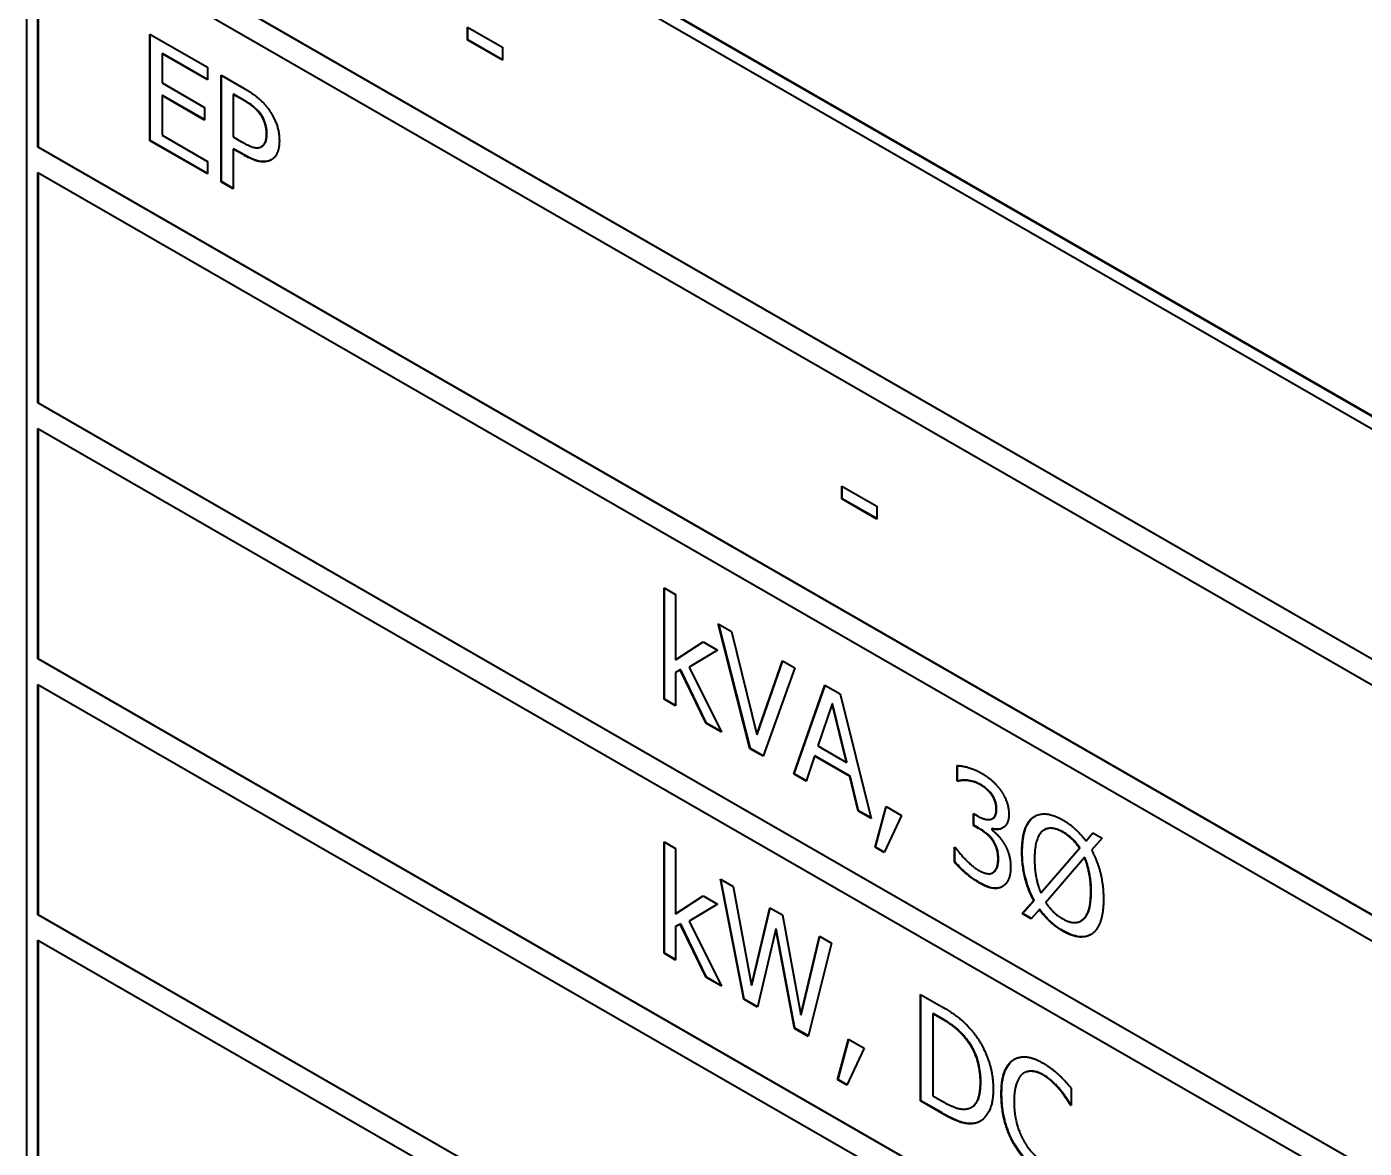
# Model space of a CAD drawing. Header units: millimetres. Extents: x 0 to 3364, y 0 to 2376.
# Drawn here: x 2988.89 to 3001.71, y 1893.92 to 1904.67 of the extents above; entities that cross this region are included whole.
import ezdxf

# ---------------------------------------------------------------- set-up
doc = ezdxf.new("R2010")
doc.units = ezdxf.units.MM
doc.header["$LTSCALE"] = 4
doc.layers.add('가시적인 것(ISO)', color=3, linetype='Continuous', lineweight=40, true_color=0x00ff00)
doc.layers.add('가시적인 좁은 것(ISO)', color=3, linetype='Continuous', lineweight=35, true_color=0x00ff00)

msp = doc.modelspace()

# ---------------------------------------------------------------- linework, layer by layer
at = {"layer": '가시적인 것(ISO)'}
for p, q in [((2988.8948, 1908.363), (3021.4217, 1889.632)), ((2988.8948, 1888.7419), (2988.8948, 1908.363)), ((2988.8984, 1908.3651), (3021.4253, 1889.6341)), ((2989.0009, 1908.1793), (3021.3157, 1889.5705)), ((3021.3157, 1887.3631), (2989.0009, 1905.9719)), ((2989.0044, 1905.974), (3021.3157, 1887.3672)), ((2989.0009, 1903.5193), (2989.0009, 1905.7267)), ((2989.0009, 1905.7267), (3021.3157, 1887.1178)), ((2989.0044, 1905.7246), (2989.0044, 1903.5213)), ((2993.1181, 1904.5442), (2993.1181, 1904.6684)), ((2993.1181, 1904.6684), (2993.4526, 1904.4758)), ((2993.1216, 1904.5463), (2993.1216, 1904.6664)), ((2990.0746, 1903.5795), (2990.0746, 1904.6014)), ((2990.0746, 1904.6014), (2990.6276, 1904.283)), ((2990.0782, 1903.5815), (2990.0782, 1904.5994)), ((2993.1216, 1904.5463), (2993.1181, 1904.5442)), ((2993.4526, 1904.3516), (2993.1181, 1904.5442)), ((2993.4526, 1904.3557), (2993.1216, 1904.5463)), ((2990.1956, 1904.4149), (2990.1921, 1904.4129)), ((2990.6276, 1904.1621), (2990.1921, 1904.4129)), ((2990.1921, 1904.4129), (2990.1921, 1904.133)), ((2990.6276, 1904.1662), (2990.1956, 1904.4149)), ((2993.4526, 1904.4758), (2993.4526, 1904.3516)), ((2990.6276, 1904.283), (2990.6276, 1904.1621)), ((2990.1921, 1904.133), (2990.5982, 1903.8991)), ((2990.7565, 1904.2088), (2990.9786, 1904.0809)), ((2990.7565, 1903.1868), (2990.7565, 1904.2088)), ((2990.7601, 1903.1889), (2990.7601, 1904.2067)), ((2990.1956, 1904.0141), (2990.1921, 1904.0121)), ((2990.5982, 1903.7782), (2990.1921, 1904.0121)), ((2990.1921, 1904.0121), (2990.1921, 1903.6328)), ((2990.5982, 1903.7823), (2990.1956, 1904.0141)), ((2990.8775, 1904.0256), (2990.874, 1904.0235)), ((2990.874, 1904.0235), (2990.874, 1903.6161)), ((2990.9714, 1903.9674), (2990.874, 1904.0235)), ((2990.9749, 1903.9695), (2990.8775, 1904.0256)), ((2990.5982, 1903.8991), (2990.5982, 1903.7782)), ((2990.1921, 1903.6328), (2990.6276, 1903.382)), ((2990.874, 1903.6161), (2990.9542, 1903.5699)), ((2989.0044, 1903.5213), (2989.0009, 1903.5193)), ((3021.3157, 1884.9104), (2989.0009, 1903.5193)), ((2989.0044, 1903.5213), (3021.3157, 1884.9145)), ((2990.0782, 1903.5815), (2990.0746, 1903.5795)), ((2990.6276, 1903.2611), (2990.0746, 1903.5795)), ((2990.6276, 1903.2652), (2990.0782, 1903.5815)), ((2990.8775, 1903.5022), (2990.874, 1903.5001)), ((2990.9736, 1903.4428), (2990.874, 1903.5001)), ((2990.874, 1903.5001), (2990.874, 1903.1192)), ((2990.9771, 1903.4448), (2990.8775, 1903.5022)), ((2991.1435, 1903.5231), (2991.14, 1903.5211)), ((2991.1461, 1903.5247), (2991.1426, 1903.5227)), ((2990.6276, 1903.382), (2990.6276, 1903.2611)), ((2989.0009, 1901.0666), (2989.0009, 1903.274)), ((2989.0009, 1903.274), (3021.3157, 1884.6652)), ((2989.0044, 1903.272), (2989.0044, 1901.0687)), ((2990.7601, 1903.1889), (2990.7565, 1903.1868)), ((2990.874, 1903.1192), (2990.7565, 1903.1868)), ((2990.874, 1903.1233), (2990.7601, 1903.1889)), ((2989.0044, 1901.0687), (2989.0009, 1901.0666)), ((3021.3157, 1882.4578), (2989.0009, 1901.0666)), ((2989.0044, 1901.0687), (3021.3157, 1882.4619)), ((2989.0009, 1898.614), (2989.0009, 1900.8214)), ((2989.0009, 1900.8214), (3021.3157, 1882.2125)), ((2989.0044, 1900.8193), (2989.0044, 1898.616)), ((2996.7059, 1900.1459), (2996.7059, 1900.2701)), ((2996.7059, 1900.2701), (2997.0404, 1900.0775)), ((2996.7094, 1900.1479), (2996.7094, 1900.2681)), ((2996.7094, 1900.1479), (2996.7059, 1900.1459)), ((2997.0404, 1899.9533), (2996.7059, 1900.1459)), ((2997.0404, 1899.9574), (2996.7094, 1900.1479)), ((2997.0404, 1900.0775), (2997.0404, 1899.9533)), ((2995.0012, 1898.2269), (2995.0012, 1899.2944)), ((2995.0012, 1899.2944), (2995.1129, 1899.2301)), ((2995.0047, 1898.229), (2995.0047, 1899.2924)), ((2995.1129, 1899.2301), (2995.1129, 1898.6056)), ((2995.8249, 1897.7526), (2995.5205, 1898.9498)), ((2995.5205, 1898.9498), (2995.6465, 1898.8772)), ((2995.8284, 1897.7546), (2995.5252, 1898.9471)), ((2995.6465, 1898.8772), (2995.8915, 1897.8873)), ((2995.1129, 1898.6056), (2995.3751, 1898.7785)), ((2995.1164, 1898.6077), (2995.3753, 1898.7783)), ((2995.3751, 1898.7785), (2995.514, 1898.6985)), ((2989.0044, 1898.616), (2989.0009, 1898.614)), ((3021.3157, 1880.0052), (2989.0009, 1898.614)), ((2989.0044, 1898.616), (3021.3157, 1880.0092)), ((2995.1164, 1898.6077), (2995.1129, 1898.6056)), ((2995.514, 1898.6985), (2995.2418, 1898.5347)), ((2995.1573, 1898.5072), (2995.1129, 1898.4831)), ((2995.1164, 1898.4851), (2995.1129, 1898.4831)), ((2995.1129, 1898.4831), (2995.1129, 1898.1626)), ((2995.1609, 1898.5092), (2995.1164, 1898.4851)), ((2995.1609, 1898.5092), (2995.1573, 1898.5072)), ((2995.4037, 1897.9951), (2995.1573, 1898.5072)), ((2995.4073, 1897.9972), (2995.1609, 1898.5092)), ((2995.2418, 1898.5347), (2995.5506, 1897.9106)), ((2995.8915, 1897.8873), (2996.1365, 1898.5951)), ((2995.895, 1897.8893), (2996.1388, 1898.5937)), ((2996.2561, 1898.5262), (2995.9517, 1897.6796)), ((2996.1365, 1898.5951), (2996.2561, 1898.5262)), ((2989.0009, 1896.1614), (2989.0009, 1898.3687)), ((2989.0009, 1898.3687), (3021.3157, 1879.7599)), ((2989.0044, 1898.3667), (2989.0044, 1896.1634)), ((2996.2453, 1897.5105), (2996.5433, 1898.3608)), ((2996.2489, 1897.5125), (2996.5457, 1898.3594)), ((2996.5433, 1898.3608), (2996.688, 1898.2775)), ((2995.0047, 1898.229), (2995.0012, 1898.2269)), ((2995.1129, 1898.1626), (2995.0012, 1898.2269)), ((2995.1129, 1898.1667), (2995.0047, 1898.229)), ((2996.688, 1898.2775), (2996.986, 1897.084)), ((2996.6128, 1898.1817), (2996.4767, 1897.7789)), ((2996.6163, 1898.1837), (2996.6128, 1898.1817)), ((2996.7496, 1897.6217), (2996.6128, 1898.1817)), ((2996.7531, 1897.6238), (2996.6163, 1898.1837)), ((2995.4073, 1897.9972), (2995.4037, 1897.9951)), ((2995.5506, 1897.9106), (2995.4037, 1897.9951)), ((2995.5477, 1897.9163), (2995.4073, 1897.9972)), ((2995.895, 1897.8893), (2995.8915, 1897.8873)), ((2995.8284, 1897.7546), (2995.8249, 1897.7526)), ((2995.9517, 1897.6796), (2995.8249, 1897.7526)), ((2995.9529, 1897.6829), (2995.8284, 1897.7546)), ((2996.4767, 1897.7789), (2996.7496, 1897.6217)), ((2996.4445, 1897.6815), (2996.3642, 1897.442)), ((2996.448, 1897.6835), (2996.4445, 1897.6815)), ((2996.7818, 1897.4872), (2996.4445, 1897.6815)), ((2996.7854, 1897.4893), (2996.448, 1897.6835)), ((2996.7531, 1897.6238), (2996.7496, 1897.6217)), ((2997.8097, 1897.4452), (2997.8097, 1897.5901)), ((2997.8132, 1897.4472), (2997.8132, 1897.5903)), ((2996.2489, 1897.5125), (2996.2453, 1897.5105)), ((2996.3642, 1897.442), (2996.2453, 1897.5105)), ((2996.3654, 1897.4454), (2996.2489, 1897.5125)), ((2996.7854, 1897.4893), (2996.7818, 1897.4872)), ((2996.8621, 1897.1553), (2996.7818, 1897.4872)), ((2996.8656, 1897.1574), (2996.7854, 1897.4893)), ((2997.8132, 1897.4472), (2997.8097, 1897.4452)), ((2997.8169, 1897.4411), (2997.8097, 1897.4452)), ((2997.8204, 1897.4431), (2997.8132, 1897.4472)), ((2997.9078, 1897.4499), (2997.9042, 1897.4479)), ((2997.8204, 1897.4431), (2997.8169, 1897.4411)), ((2997.0239, 1896.8079), (2997.1285, 1897.1973)), ((2997.0275, 1896.8099), (2997.1311, 1897.1958)), ((2997.1285, 1897.1973), (2997.2768, 1897.1119)), ((2996.8656, 1897.1574), (2996.8621, 1897.1553)), ((2996.986, 1897.084), (2996.8621, 1897.1553)), ((2996.9848, 1897.0887), (2996.8656, 1897.1574)), ((2997.2768, 1897.1119), (2997.1106, 1896.7579)), ((2997.9658, 1897.0174), (2997.9658, 1897.1309)), ((2997.9658, 1897.1309), (2998.0052, 1897.1082)), ((2997.9694, 1897.0194), (2997.9694, 1897.1288)), ((2998.1517, 1897.0851), (2998.1481, 1897.0831)), ((2997.9694, 1897.0194), (2997.9658, 1897.0174)), ((2998.016, 1896.9885), (2997.9658, 1897.0174)), ((2998.0195, 1896.9906), (2997.9694, 1897.0194)), ((2998.1456, 1896.9884), (2998.142, 1896.9863)), ((2998.142, 1896.9863), (2998.142, 1896.9764)), ((2998.6485, 1896.9764), (2998.645, 1896.9744)), ((2999.0424, 1896.8678), (2999.1104, 1896.9454)), ((2999.0459, 1896.8699), (2999.1116, 1896.9448)), ((2999.1104, 1896.9454), (2999.1985, 1896.8947)), ((2995.0012, 1895.7917), (2995.0012, 1896.8592)), ((2995.0012, 1896.8592), (2995.1129, 1896.7948)), ((2995.0047, 1895.7937), (2995.0047, 1896.8571)), ((2997.0275, 1896.8099), (2997.0239, 1896.8079)), ((2997.1106, 1896.7579), (2997.0239, 1896.8079)), ((2997.1121, 1896.7612), (2997.0275, 1896.8099)), ((2997.7853, 1896.81), (2997.7939, 1896.805)), ((2997.7853, 1896.665), (2997.7853, 1896.81)), ((2997.7889, 1896.6671), (2997.7889, 1896.8079)), ((2999.0459, 1896.8699), (2999.0424, 1896.8678)), ((2999.1985, 1896.8947), (2999.0968, 1896.781)), ((2995.1129, 1896.7948), (2995.1129, 1896.1704)), ((2998.6105, 1896.3712), (2998.9822, 1896.799)), ((2998.614, 1896.3733), (2998.9858, 1896.801)), ((2999.0309, 1896.7088), (2998.6585, 1896.2798)), ((2998.9858, 1896.801), (2998.9822, 1896.799)), ((2999.0345, 1896.7109), (2999.0309, 1896.7088)), ((2997.7889, 1896.6671), (2997.7853, 1896.665)), ((2998.1529, 1896.5651), (2998.1494, 1896.5631)), ((2995.7669, 1895.3507), (2995.5412, 1896.5026)), ((2995.5412, 1896.5026), (2995.6623, 1896.4329)), ((2995.7704, 1895.3528), (2995.5457, 1896.5001)), ((2995.6623, 1896.4329), (2995.8399, 1895.4834)), ((2995.1129, 1896.1704), (2995.3751, 1896.3432)), ((2995.1164, 1896.1724), (2995.3753, 1896.3431)), ((2995.3751, 1896.3432), (2995.514, 1896.2632)), ((2998.4321, 1896.1717), (2998.5439, 1896.2978)), ((2998.4357, 1896.1737), (2998.5474, 1896.2998)), ((2998.5474, 1896.2998), (2998.5439, 1896.2978)), ((2998.614, 1896.3733), (2998.6105, 1896.3712)), ((2989.0044, 1896.1634), (2989.0009, 1896.1614)), ((2989.0044, 1896.1634), (3021.3157, 1877.5566)), ((2995.1164, 1896.1724), (2995.1129, 1896.1704)), ((2995.514, 1896.2632), (2995.2418, 1896.0995)), ((2995.8399, 1895.4834), (2996.0161, 1896.2291)), ((2995.8435, 1895.4854), (2996.0188, 1896.2276)), ((2996.0161, 1896.2291), (2996.1358, 1896.1602)), ((2998.4357, 1896.1737), (2998.4321, 1896.1717)), ((2998.5195, 1896.1213), (2998.4321, 1896.1717)), ((2998.5219, 1896.124), (2998.4357, 1896.1737)), ((2998.5983, 1896.2101), (2998.5195, 1896.1213)), ((2998.6018, 1896.2122), (2998.5983, 1896.2101)), ((3021.3157, 1877.5525), (2989.0009, 1896.1614)), ((2995.1573, 1896.0719), (2995.1129, 1896.0478)), ((2995.1164, 1896.0499), (2995.1129, 1896.0478)), ((2995.1129, 1896.0478), (2995.1129, 1895.7273)), ((2995.1609, 1896.074), (2995.1164, 1896.0499)), ((2995.1609, 1896.074), (2995.1573, 1896.0719)), ((2995.4037, 1895.5599), (2995.1573, 1896.0719)), ((2995.4073, 1895.5619), (2995.1609, 1896.074)), ((2995.2418, 1896.0995), (2995.5506, 1895.4753)), ((2996.1358, 1896.1602), (2996.3134, 1895.2008)), ((2999.0003, 1896.1038), (2998.9968, 1896.1018)), ((2989.0009, 1893.7087), (2989.0009, 1895.9161)), ((2989.0009, 1895.9161), (3021.3157, 1877.3073)), ((2989.0044, 1895.9141), (2989.0044, 1893.7108)), ((2996.072, 1896.023), (2995.8972, 1895.2757)), ((2996.0755, 1896.0251), (2996.072, 1896.023)), ((2996.2518, 1895.0715), (2996.072, 1896.023)), ((2996.2553, 1895.0735), (2996.0755, 1896.0251)), ((2996.3134, 1895.2008), (2996.4903, 1895.9561)), ((2996.3169, 1895.2029), (2996.493, 1895.9545)), ((2996.4903, 1895.9561), (2996.6056, 1895.8897)), ((2995.0047, 1895.7937), (2995.0012, 1895.7917)), ((2995.1129, 1895.7273), (2995.0012, 1895.7917)), ((2995.1129, 1895.7314), (2995.0047, 1895.7937)), ((2996.6056, 1895.8897), (2996.3836, 1894.9956)), ((2995.4073, 1895.5619), (2995.4037, 1895.5599)), ((2995.5506, 1895.4753), (2995.4037, 1895.5599)), ((2995.5477, 1895.481), (2995.4073, 1895.5619)), ((2995.8435, 1895.4854), (2995.8399, 1895.4834)), ((2997.4587, 1894.3765), (2997.4587, 1895.3984)), ((2997.4587, 1895.3984), (2997.66, 1895.2825)), ((2997.4623, 1894.3785), (2997.4623, 1895.3964)), ((2995.7704, 1895.3528), (2995.7669, 1895.3507)), ((2995.8972, 1895.2757), (2995.7669, 1895.3507)), ((2995.8981, 1895.2793), (2995.7704, 1895.3528)), ((2996.3169, 1895.2029), (2996.3134, 1895.2008)), ((2997.5797, 1895.2152), (2997.5762, 1895.2132)), ((2997.5762, 1895.2132), (2997.5762, 1894.4264)), ((2997.6657, 1895.1616), (2997.5762, 1895.2132)), ((2997.6693, 1895.1636), (2997.5797, 1895.2152)), ((2996.2553, 1895.0735), (2996.2518, 1895.0715)), ((2996.3836, 1894.9956), (2996.2518, 1895.0715)), ((2996.3845, 1894.9992), (2996.2553, 1895.0735)), ((2996.6651, 1894.5793), (2996.7697, 1894.9687)), ((2996.6686, 1894.5813), (2996.7722, 1894.9672)), ((2996.9179, 1894.8833), (2996.7518, 1894.5293)), ((2996.7697, 1894.9687), (2996.9179, 1894.8833)), ((2998.4532, 1894.6461), (2998.4497, 1894.6441)), ((2996.6686, 1894.5813), (2996.6651, 1894.5793)), ((2996.7518, 1894.5293), (2996.6651, 1894.5793)), ((2996.7533, 1894.5326), (2996.6686, 1894.5813)), ((2998.9034, 1894.4985), (2998.9034, 1894.3346)), ((2997.4623, 1894.3785), (2997.4587, 1894.3765)), ((2997.6621, 1894.2593), (2997.4587, 1894.3765)), ((2997.6657, 1894.2614), (2997.4623, 1894.3785)), ((2997.5762, 1894.4264), (2997.6657, 1894.3749)), ((2997.9521, 1894.3185), (2997.9485, 1894.3165)), ((2998.8977, 1894.342), (2998.8941, 1894.3399)), ((2998.9034, 1894.3346), (2998.8941, 1894.3399)), ((2998.9034, 1894.3386), (2998.8977, 1894.342)), ((2997.9787, 1894.1631), (2997.9751, 1894.1611))]:
    msp.add_line(p, q, dxfattribs=at)
for points, degree in [([(2990.9786, 1904.0809), (2991.0574, 1904.0355), (2991.1677, 1903.9422), (2991.2099, 1903.8839)], 2), ([(2991.129, 1903.8378), (2991.1011, 1903.8754), (2991.0266, 1903.9357), (2990.9714, 1903.9674)], 2), ([(2991.2099, 1903.8839), (2991.2594, 1903.8165), (2991.3152, 1903.6643), (2991.3152, 1903.579)], 2), ([(2991.1927, 1903.6454), (2991.1927, 1903.6984), (2991.1612, 1903.7944), (2991.129, 1903.8378)], 2), ([(2991.1426, 1903.5227), (2991.1691, 1903.5381), (2991.1927, 1903.5965), (2991.1927, 1903.6454)], 2), ([(2990.9542, 1903.5699), (2991.0258, 1903.5286), (2991.1139, 1903.5044), (2991.1426, 1903.5227)], 2), ([(2991.1435, 1903.5231), (2991.1444, 1903.5236), (2991.1453, 1903.5242), (2991.1461, 1903.5247)], 3), ([(2991.3152, 1903.579), (2991.3152, 1903.5127), (2991.2744, 1903.417), (2991.2379, 1903.3966)], 2), ([(2991.2379, 1903.3966), (2991.192, 1903.3708), (2991.0681, 1903.3884), (2990.9736, 1903.4428)], 2), ([(2997.8097, 1897.5901), (2997.8484, 1897.5919), (2997.9809, 1897.5545), (2998.0403, 1897.5203)], 2), ([(2997.9042, 1897.4479), (2997.8756, 1897.4503), (2997.8333, 1897.4449), (2997.8169, 1897.4411)], 2), ([(2998.031, 1897.4072), (2997.9988, 1897.4258), (2997.935, 1897.4442), (2997.9042, 1897.4479)], 2), ([(2998.0403, 1897.5203), (2998.1005, 1897.4856), (2998.19, 1897.4059), (2998.2266, 1897.355)], 2), ([(2998.1385, 1897.3139), (2998.1163, 1897.344), (2998.0618, 1897.3895), (2998.031, 1897.4072)], 2), ([(2998.2266, 1897.355), (2998.2652, 1897.3005), (2998.3054, 1897.1838), (2998.3054, 1897.1209)], 2), ([(2998.185, 1897.1761), (2998.185, 1897.215), (2998.1592, 1897.2853), (2998.1385, 1897.3139)], 2), ([(2998.0052, 1897.1082), (2998.0847, 1897.0624), (2998.185, 1897.0924), (2998.185, 1897.1761)], 2), ([(2998.3054, 1897.1209), (2998.3054, 1897.0364), (2998.2094, 1896.9641), (2998.142, 1896.9863)], 2), ([(2998.4307, 1896.763), (2998.4307, 1897.0155), (2998.6449, 1897.1721), (2998.8211, 1897.0707)], 2), ([(2998.8211, 1897.0707), (2998.8891, 1897.0315), (2998.9951, 1896.9323), (2999.0424, 1896.8678)], 2), ([(2998.1492, 1896.8754), (2998.1241, 1896.9105), (2998.0561, 1896.9654), (2998.016, 1896.9885)], 2), ([(2998.142, 1896.9764), (2998.17, 1896.9537), (2998.2337, 1896.8872), (2998.2609, 1896.8417)], 2), ([(2998.8218, 1896.9527), (2998.6986, 1897.0236), (2998.5518, 1896.897), (2998.5518, 1896.6933)], 2), ([(2998.9822, 1896.799), (2998.9514, 1896.8474), (2998.8705, 1896.9246), (2998.8218, 1896.9527)], 2), ([(2997.7939, 1896.805), (2997.8312, 1896.7521), (2997.9572, 1896.6215), (2998.0196, 1896.5856)], 2), ([(2998.2022, 1896.6966), (2998.2022, 1896.7521), (2998.1743, 1896.8402), (2998.1492, 1896.8754)], 2), ([(2998.2609, 1896.8417), (2998.2882, 1896.797), (2998.3225, 1896.6845), (2998.3225, 1896.6174)], 2), ([(2998.1535, 1896.5657), (2998.1771, 1896.5827), (2998.2022, 1896.6411), (2998.2022, 1896.6966)], 2), ([(2998.5439, 1896.2978), (2998.4909, 1896.3962), (2998.4307, 1896.6313), (2998.4307, 1896.763)], 2), ([(2998.5518, 1896.6933), (2998.5518, 1896.6005), (2998.5826, 1896.4387), (2998.6105, 1896.3712)], 2), ([(2999.0911, 1896.3827), (2999.0911, 1896.4771), (2999.0582, 1896.6443), (2999.0309, 1896.7088)], 2), ([(2999.0968, 1896.781), (2999.1513, 1896.6818), (2999.2122, 1896.4496), (2999.2122, 1896.313)], 2), ([(2998.0267, 1896.4631), (2997.9601, 1896.5015), (2997.8297, 1896.6138), (2997.7853, 1896.665)], 2), ([(2998.0196, 1896.5856), (2998.0561, 1896.5646), (2998.1291, 1896.549), (2998.1535, 1896.5657)], 2), ([(2998.1529, 1896.5651), (2998.1543, 1896.5659), (2998.1557, 1896.5668), (2998.157, 1896.5677)], 3), ([(2998.3225, 1896.6174), (2998.3225, 1896.5486), (2998.2817, 1896.4554), (2998.2445, 1896.4321)], 2), ([(2998.2445, 1896.4321), (2998.2058, 1896.408), (2998.0962, 1896.4231), (2998.0267, 1896.4631)], 2), ([(2999.2122, 1896.313), (2999.2122, 1896.0595), (2998.9987, 1895.9034), (2998.8211, 1896.0057)], 2), ([(2998.8218, 1896.1228), (2998.9443, 1896.0523), (2999.0911, 1896.1814), (2999.0911, 1896.3827)], 2), ([(2998.8211, 1896.0057), (2998.7559, 1896.0432), (2998.6434, 1896.1477), (2998.5983, 1896.2101)], 2), ([(2998.6585, 1896.2798), (2998.6921, 1896.229), (2998.7681, 1896.1538), (2998.8218, 1896.1228)], 2), ([(2997.66, 1895.2825), (2997.7846, 1895.2107), (2997.9264, 1895.086), (2997.9766, 1895.019)], 2), ([(2997.8992, 1894.9659), (2997.8519, 1895.0254), (2997.7452, 1895.1158), (2997.6657, 1895.1616)], 2), ([(2997.9766, 1895.019), (2998.0618, 1894.9045), (2998.1557, 1894.6343), (2998.1557, 1894.4853)], 2), ([(2998.0332, 1894.5575), (2998.0332, 1894.6751), (2997.9658, 1894.8803), (2997.8992, 1894.9659)], 2), ([(2998.233, 1894.4407), (2998.233, 1894.5691), (2998.2896, 1894.727), (2998.3433, 1894.7664)], 2), ([(2998.3433, 1894.7664), (2998.3963, 1894.8046), (2998.541, 1894.7934), (2998.6305, 1894.7418)], 2), ([(2998.3468, 1894.7685), (2998.3512, 1894.7716), (2998.3557, 1894.7746), (2998.3603, 1894.7773)], 3), ([(2998.4343, 1894.6337), (2998.397, 1894.603), (2998.3555, 1894.4687), (2998.3555, 1894.3702)], 2), ([(2998.6298, 1894.6263), (2998.5732, 1894.6589), (2998.4722, 1894.6632), (2998.4343, 1894.6337)], 2), ([(2998.7946, 1894.4826), (2998.7609, 1894.5235), (2998.6814, 1894.5966), (2998.6298, 1894.6263)], 2), ([(2998.6305, 1894.7418), (2998.6749, 1894.7162), (2998.753, 1894.6564), (2998.786, 1894.6258)], 2), ([(2998.786, 1894.6258), (2998.8146, 1894.5985), (2998.8741, 1894.5337), (2998.9034, 1894.4985)], 2), ([(2997.91, 1894.3021), (2997.9716, 1894.3147), (2998.0332, 1894.4382), (2998.0332, 1894.5575)], 2), ([(2997.6657, 1894.3749), (2997.7438, 1894.3299), (2997.862, 1894.2908), (2997.91, 1894.3021)], 2), ([(2998.1557, 1894.4853), (2998.1557, 1894.3453), (2998.0575, 1894.1766), (2997.9751, 1894.1611)], 2), ([(2998.344, 1893.9826), (2998.291, 1894.0794), (2998.233, 1894.3115), (2998.233, 1894.4407)], 2), ([(2998.3555, 1894.3702), (2998.3555, 1894.265), (2998.3992, 1894.0883), (2998.4371, 1894.0143)], 2), ([(2998.8941, 1894.3399), (2998.8784, 1894.3656), (2998.8297, 1894.44), (2998.7946, 1894.4826)], 2), ([(2997.9751, 1894.1611), (2997.9078, 1894.151), (2997.7696, 1894.1975), (2997.6621, 1894.2593)], 2), ([(2998.0323, 1894.1824), (2998.0159, 1894.1733), (2997.9981, 1894.1668), (2997.9787, 1894.1631)], 3), ([(2998.4371, 1894.0143), (2998.4744, 1893.9423), (2998.574, 1893.8336), (2998.6298, 1893.8015)], 2), ([(2998.6284, 1893.6847), (2998.5424, 1893.7342), (2998.397, 1893.885), (2998.344, 1893.9826)], 2)]:
    msp.add_open_spline(points, degree=degree, dxfattribs=at)
for points, knots in [([(2991.1325, 1903.8398), (2991.1128, 1903.8664), (2991.0906, 1903.8887), (2991.0512, 1903.9206), (2991.0234, 1903.9416), (2990.9749, 1903.9695)], [-0.10036624, -0.10036624, -0.10036624, -0.10036624, -0.04113079, -0.04113079, 0, 0, 0, 0]), ([(2991.1963, 1903.6474), (2991.1963, 1903.6681), (2991.1945, 1903.6901), (2991.1846, 1903.739), (2991.177, 1903.7597), (2991.1606, 1903.7975), (2991.1477, 1903.8194), (2991.1325, 1903.8398)], [-0.033196808, -0.033196808, -0.033196808, -0.033196808, -0.024991788, -0.024991788, -0.015486469, -0.015486469, 0, 0, 0, 0]), ([(2991.1461, 1903.5247), (2991.1546, 1903.5296), (2991.1623, 1903.5358), (2991.1752, 1903.5509), (2991.1804, 1903.5594), (2991.1901, 1903.5832), (2991.1963, 1903.6062), (2991.1963, 1903.6474)], [-0.074639225, -0.074639225, -0.074639225, -0.074639225, -0.051782577, -0.051782577, -0.030210975, -0.030210975, 0, 0, 0, 0]), ([(2991.2409, 1903.3984), (2991.2258, 1903.39), (2991.2094, 1903.3843), (2991.1669, 1903.3776), (2991.1454, 1903.38), (2991.0875, 1903.3882), (2991.0324, 1903.413), (2990.9771, 1903.4448)], [-0.067627837, -0.067627837, -0.067627837, -0.067627837, -0.05894094, -0.05894094, -0.046924875, -0.046924875, 0, 0, 0, 0]), ([(2997.9078, 1897.4499), (2997.8794, 1897.4523), (2997.8637, 1897.4504), (2997.8454, 1897.448), (2997.8325, 1897.4459), (2997.8204, 1897.4431)], [-0.018142407, -0.018142407, -0.018142407, -0.018142407, -0.012507282, -0.012507282, 0, 0, 0, 0]), ([(2998.0346, 1897.4092), (2998.0036, 1897.427), (2997.9803, 1897.4342), (2997.9491, 1897.4432), (2997.9282, 1897.4475), (2997.9078, 1897.4499)], [-0.027303532, -0.027303532, -0.027303532, -0.027303532, -0.018653918, -0.018653918, 0, 0, 0, 0]), ([(2998.142, 1897.3159), (2998.121, 1897.3444), (2998.1015, 1897.3613), (2998.0735, 1897.3847), (2998.0541, 1897.398), (2998.0346, 1897.4092)], [-0.024344343, -0.024344343, -0.024344343, -0.024344343, -0.016548323, -0.016548323, 0, 0, 0, 0]), ([(2998.1886, 1897.1781), (2998.1886, 1897.1926), (2998.1872, 1897.2079), (2998.1822, 1897.2316), (2998.1785, 1897.2466), (2998.1624, 1897.2841), (2998.1532, 1897.3005), (2998.142, 1897.3159)], [-0.051930734, -0.051930734, -0.051930734, -0.051930734, -0.02477553, -0.02477553, -0.011522834, -0.011522834, 0, 0, 0, 0]), ([(2998.1517, 1897.0851), (2998.1519, 1897.0852), (2998.1521, 1897.0854), (2998.1636, 1897.0922), (2998.1722, 1897.1024), (2998.1857, 1897.1334), (2998.1886, 1897.1549), (2998.1886, 1897.1781)], [-0.03088455, -0.03088455, -0.03088455, -0.03088455, -0.030603123, -0.030603123, -0.017040116, -0.017040116, 0, 0, 0, 0]), ([(2998.4342, 1896.765), (2998.4342, 1896.814), (2998.4373, 1896.8617), (2998.4512, 1896.9446), (2998.4613, 1896.9809), (2998.4983, 1897.0605), (2998.5268, 1897.0884), (2998.5562, 1897.1057)], [-0.168405276, -0.168405276, -0.168405276, -0.168405276, -0.142540394, -0.142540394, -0.119617814, -0.119617814, -0.084612561, -0.084612561, -0.084612561, -0.084612561]), ([(2998.1527, 1896.8774), (2998.1442, 1896.8894), (2998.1351, 1896.9004), (2998.1113, 1896.9256), (2998.099, 1896.9357), (2998.0694, 1896.9596), (2998.0443, 1896.9763), (2998.0195, 1896.9906)], [-0.028781957, -0.028781957, -0.028781957, -0.028781957, -0.025630061, -0.025630061, -0.021016428, -0.021016428, 0, 0, 0, 0]), ([(2998.2471, 1896.9933), (2998.2385, 1896.9885), (2998.229, 1896.9849), (2998.1966, 1896.9776), (2998.1721, 1896.9796), (2998.1456, 1896.9884)], [-0.033428895, -0.033428895, -0.033428895, -0.033428895, -0.023041184, -0.023041184, 0, 0, 0, 0]), ([(2998.8253, 1896.9547), (2998.8054, 1896.9662), (2998.7855, 1896.9756), (2998.7476, 1896.9882), (2998.7299, 1896.9916), (2998.6887, 1896.9928), (2998.6673, 1896.9873), (2998.6485, 1896.9764)], [-0.177903772, -0.177903772, -0.177903772, -0.177903772, -0.153073777, -0.153073777, -0.129763908, -0.129763908, -0.096351529, -0.096351529, -0.096351529, -0.096351529]), ([(2998.9858, 1896.801), (2998.9648, 1896.834), (2998.9408, 1896.8629), (2998.8956, 1896.906), (2998.8667, 1896.9308), (2998.8253, 1896.9547)], [-0.08418789, -0.08418789, -0.08418789, -0.08418789, -0.035132087, -0.035132087, 0, 0, 0, 0]), ([(2998.2057, 1896.6987), (2998.2057, 1896.7199), (2998.2042, 1896.7429), (2998.1953, 1896.7898), (2998.1889, 1896.8083), (2998.1744, 1896.8429), (2998.1646, 1896.8607), (2998.1527, 1896.8774)], [-0.03319342, -0.03319342, -0.03319342, -0.03319342, -0.022898135, -0.022898135, -0.012397139, -0.012397139, 0, 0, 0, 0]), ([(2998.157, 1896.5677), (2998.1798, 1896.5841), (2998.1892, 1896.6047), (2998.2025, 1896.6356), (2998.2057, 1896.6661), (2998.2057, 1896.6987)], [-0.034108778, -0.034108778, -0.034108778, -0.034108778, -0.023909358, -0.023909358, 0, 0, 0, 0]), ([(2998.5474, 1896.2998), (2998.5292, 1896.3336), (2998.5136, 1896.3681), (2998.4821, 1896.4499), (2998.4707, 1896.491), (2998.4422, 1896.6024), (2998.4342, 1896.6869), (2998.4342, 1896.765)], [-0.085972476, -0.085972476, -0.085972476, -0.085972476, -0.073711914, -0.073711914, -0.057281257, -0.057281257, 0, 0, 0, 0]), ([(2999.0946, 1896.3847), (2999.0946, 1896.4728), (2999.0839, 1896.5354), (2999.0668, 1896.6177), (2999.0536, 1896.6655), (2999.0345, 1896.7109)], [-0.055153973, -0.055153973, -0.055153973, -0.055153973, -0.02998951, -0.02998951, 0, 0, 0, 0]), ([(2998.0303, 1896.4651), (2997.9671, 1896.5015), (2997.9197, 1896.5413), (2997.8618, 1896.5913), (2997.8227, 1896.628), (2997.7889, 1896.6671)], [-0.050779131, -0.050779131, -0.050779131, -0.050779131, -0.032129991, -0.032129991, 0, 0, 0, 0]), ([(2998.2427, 1896.4311), (2998.2313, 1896.4247), (2998.2188, 1896.4203), (2998.1871, 1896.4147), (2998.1694, 1896.4155), (2998.115, 1896.423), (2998.0726, 1896.4408), (2998.0303, 1896.4651)], [-0.059355118, -0.059355118, -0.059355118, -0.059355118, -0.049367133, -0.049367133, -0.035888424, -0.035888424, 0, 0, 0, 0]), ([(2999.0003, 1896.1038), (2999.0033, 1896.1056), (2999.0063, 1896.1074), (2999.0356, 1896.1278), (2999.0543, 1896.1555), (2999.088, 1896.2448), (2999.0946, 1896.3148), (2999.0946, 1896.3847)], [-0.08826816, -0.08826816, -0.08826816, -0.08826816, -0.084599491, -0.084599491, -0.05131814, -0.05131814, 0, 0, 0, 0]), ([(2998.8246, 1896.0077), (2998.7663, 1896.0412), (2998.7258, 1896.0765), (2998.667, 1896.1312), (2998.6329, 1896.1692), (2998.6018, 1896.2122)], [-0.052176375, -0.052176375, -0.052176375, -0.052176375, -0.032154775, -0.032154775, 0, 0, 0, 0]), ([(2999.0908, 1895.9718), (2999.0587, 1895.9538), (2999.022, 1895.9466), (2998.9309, 1895.956), (2998.8781, 1895.9769), (2998.8246, 1896.0077)], [-0.083510325, -0.083510325, -0.083510325, -0.083510325, -0.045352577, -0.045352577, 0, 0, 0, 0]), ([(2997.9028, 1894.9679), (2997.8713, 1895.0075), (2997.8377, 1895.0425), (2997.7803, 1895.0911), (2997.7399, 1895.123), (2997.6693, 1895.1636)], [-0.15764581, -0.15764581, -0.15764581, -0.15764581, -0.05990397, -0.05990397, 0, 0, 0, 0]), ([(2998.0367, 1894.5595), (2998.0367, 1894.6072), (2998.0326, 1894.6581), (2998.0122, 1894.7551), (2997.9979, 1894.8006), (2997.9571, 1894.8894), (2997.9321, 1894.9301), (2997.9028, 1894.9679)], [-0.094129678, -0.094129678, -0.094129678, -0.094129678, -0.059150701, -0.059150701, -0.029242997, -0.029242997, 0, 0, 0, 0]), ([(2998.2365, 1894.4428), (2998.2365, 1894.5607), (2998.2545, 1894.6233), (2998.2859, 1894.7051), (2998.3118, 1894.7427), (2998.3468, 1894.7685)], [-0.077949546, -0.077949546, -0.077949546, -0.077949546, -0.045004357, -0.045004357, 0, 0, 0, 0]), ([(2998.6334, 1894.6283), (2998.6133, 1894.6399), (2998.5935, 1894.6488), (2998.5515, 1894.6615), (2998.5328, 1894.6633), (2998.4938, 1894.663), (2998.4722, 1894.6571), (2998.4532, 1894.6461)], [-0.055754061, -0.055754061, -0.055754061, -0.055754061, -0.043541674, -0.043541674, -0.029538231, -0.029538231, -0.006443211, -0.006443211, -0.006443211, -0.006443211]), ([(2998.7981, 1894.4846), (2998.7666, 1894.5229), (2998.7389, 1894.549), (2998.6954, 1894.589), (2998.6639, 1894.6107), (2998.6334, 1894.6283)], [-0.038443548, -0.038443548, -0.038443548, -0.038443548, -0.02591263, -0.02591263, 0, 0, 0, 0]), ([(2997.9521, 1894.3185), (2997.9584, 1894.3222), (2997.9644, 1894.3264), (2997.9905, 1894.3487), (2998.0024, 1894.3702), (2998.0302, 1894.4328), (2998.0367, 1894.4963), (2998.0367, 1894.5595)], [-0.066473904, -0.066473904, -0.066473904, -0.066473904, -0.062090303, -0.062090303, -0.046389425, -0.046389425, 0, 0, 0, 0]), ([(2998.3476, 1893.9846), (2998.3294, 1894.0178), (2998.3138, 1894.0518), (2998.2836, 1894.1302), (2998.2725, 1894.1696), (2998.2443, 1894.2827), (2998.2365, 1894.3658), (2998.2365, 1894.4428)], [-0.089367682, -0.089367682, -0.089367682, -0.089367682, -0.074910488, -0.074910488, -0.056459149, -0.056459149, 0, 0, 0, 0]), ([(2998.8977, 1894.342), (2998.8846, 1894.3632), (2998.8711, 1894.384), (2998.8394, 1894.4325), (2998.8186, 1894.4597), (2998.7981, 1894.4846)], [-0.034806296, -0.034806296, -0.034806296, -0.034806296, -0.019881797, -0.019881797, 0, 0, 0, 0]), ([(2997.9787, 1894.1631), (2997.9165, 1894.1538), (2997.8671, 1894.1679), (2997.7871, 1894.1948), (2997.7216, 1894.2292), (2997.6657, 1894.2614)], [-0.068800727, -0.068800727, -0.068800727, -0.068800727, -0.04741805, -0.04741805, 0, 0, 0, 0]), ([(2998.6319, 1893.6867), (2998.6009, 1893.7046), (2998.5699, 1893.7257), (2998.5106, 1893.7741), (2998.4822, 1893.8011), (2998.4142, 1893.8766), (2998.3783, 1893.928), (2998.3476, 1893.9846)], [-0.089705364, -0.089705364, -0.089705364, -0.089705364, -0.063541558, -0.063541558, -0.038670028, -0.038670028, 0, 0, 0, 0])]:
    msp.add_open_spline(points, degree=3, knots=knots, dxfattribs=at)
at = {"layer": '가시적인 좁은 것(ISO)'}
for p, q in [((2990.9749, 1903.9695), (2990.9714, 1903.9674)), ((2991.1325, 1903.8398), (2991.129, 1903.8378)), ((2991.1963, 1903.6474), (2991.1927, 1903.6454)), ((2990.9771, 1903.4448), (2990.9736, 1903.4428)), ((2991.2405, 1903.3981), (2991.2379, 1903.3966)), ((2998.0346, 1897.4092), (2998.031, 1897.4072)), ((2998.142, 1897.3159), (2998.1385, 1897.3139)), ((2998.1886, 1897.1781), (2998.185, 1897.1761)), ((2998.0195, 1896.9906), (2998.016, 1896.9885)), ((2998.8253, 1896.9547), (2998.8218, 1896.9527)), ((2998.1527, 1896.8774), (2998.1492, 1896.8754)), ((2998.2057, 1896.6987), (2998.2022, 1896.6966)), ((2998.4342, 1896.765), (2998.4307, 1896.763)), ((2998.157, 1896.5677), (2998.1535, 1896.5657)), ((2998.0303, 1896.4651), (2998.0267, 1896.4631)), ((2999.0946, 1896.3847), (2999.0911, 1896.3827)), ((2998.8246, 1896.0077), (2998.8211, 1896.0057)), ((2997.6693, 1895.1636), (2997.6657, 1895.1616)), ((2997.9028, 1894.9679), (2997.8992, 1894.9659)), ((2998.3468, 1894.7685), (2998.3433, 1894.7664)), ((2998.6334, 1894.6283), (2998.6298, 1894.6263)), ((2998.0367, 1894.5595), (2998.0332, 1894.5575)), ((2998.2365, 1894.4428), (2998.233, 1894.4407)), ((2998.7981, 1894.4846), (2998.7946, 1894.4826)), ((2997.6657, 1894.2614), (2997.6621, 1894.2593)), ((2998.3476, 1893.9846), (2998.344, 1893.9826))]:
    msp.add_line(p, q, dxfattribs=at)

doc.saveas('drawing.dxf')
